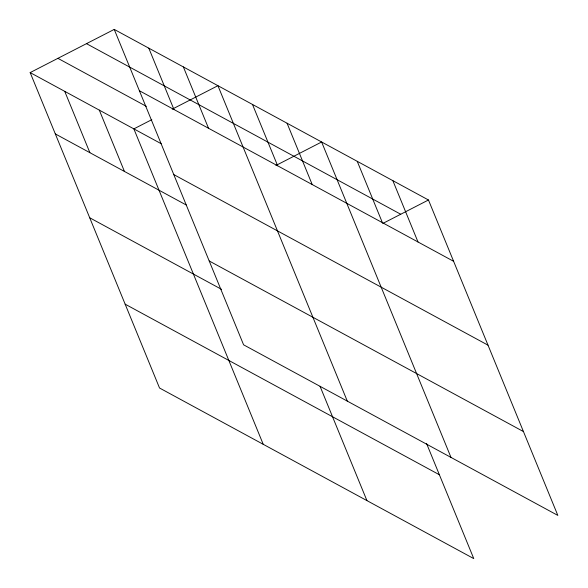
<?xml version="1.0" encoding="UTF-8"?>
<svg xmlns="http://www.w3.org/2000/svg" width="588" height="588" viewBox="0 0 588 588"><rect width="100%" height="100%" fill="white"/><g stroke="black" fill="none" stroke-linecap="round" stroke-linejoin="round"><path stroke-width="0.88" d="M426.528 443.411L473.766 558.6L159.532 388.006L30.164 72.589L114.234 29.4L428.468 199.994L557.836 515.411L243.594 344.818L114.234 29.4M151.814 119.665L133.866 128.882L263.226 444.3M172.225 109.177L217.928 85.694L347.295 401.112M275.919 165.478L321.629 141.995L450.989 457.413M382.766 223.477L428.468 199.994M86.487 43.652L400.729 214.245M139.385 90.728L453.627 261.322M57.911 58.337L146.331 106.34M30.164 72.589L161.2 143.722M173.776 174.577L488.011 345.171M55.316 133.917L186.352 205.05M209.203 260.969L523.445 431.563M89.707 217.766L221.544 289.34M125.141 304.158L439.383 474.751M392.858 180.663L418.009 241.991M357.247 161.325L382.398 222.654M287.062 123.23L312.213 184.558M252.495 104.466L277.654 165.794M320.034 386.257L366.927 500.601M183.368 66.929L208.519 128.257M148.801 48.165L173.952 109.493M99.298 110.118L124.45 171.446M64.731 91.353L89.883 152.682"/></g></svg>
